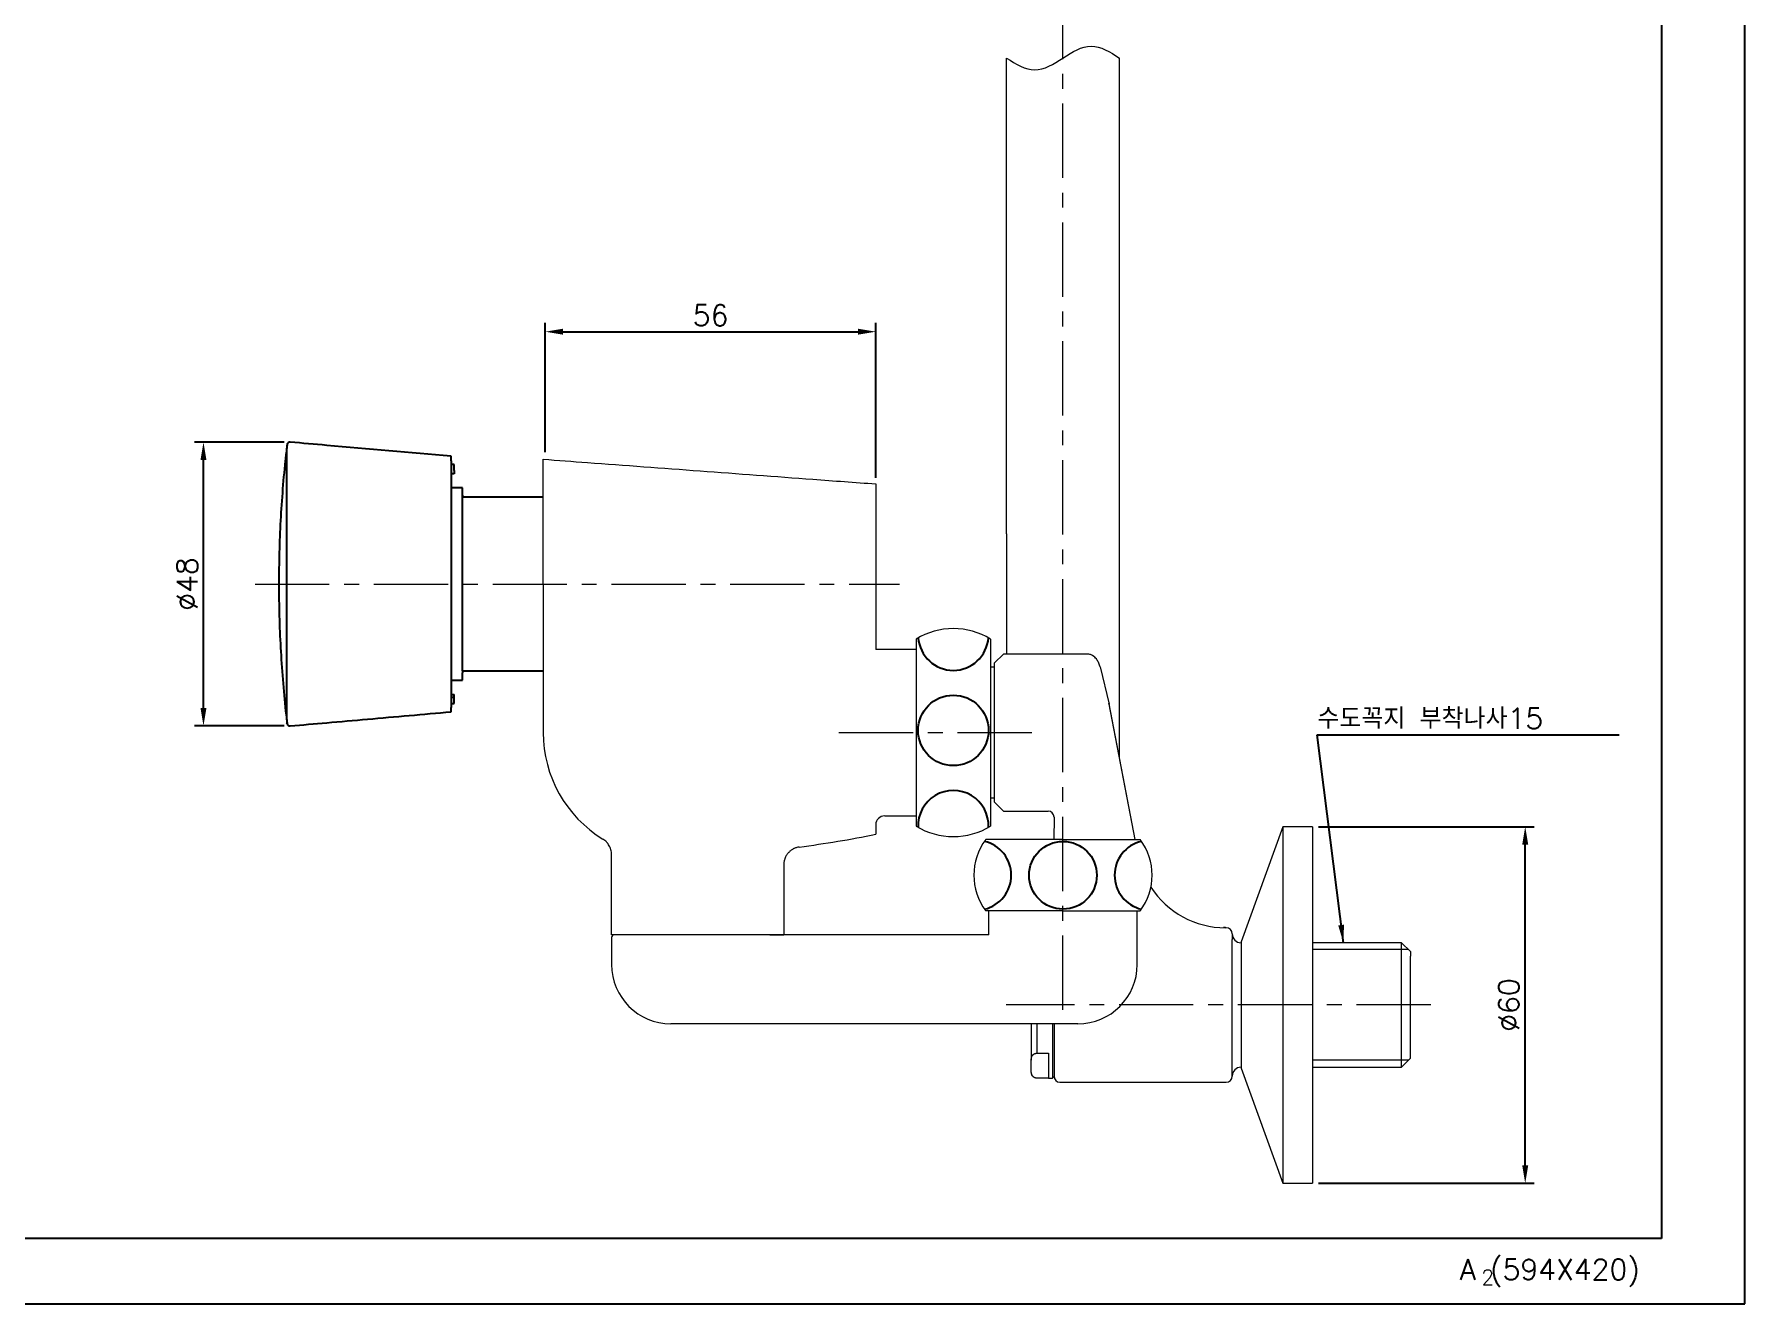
# Model space of a CAD drawing. Header units: millimetres. Extents: x 2029 to 2623, y -1230 to -810.
# Drawn here: x 2334.9 to 2622.9, y -1229.7 to -1016 of the extents above; entities that cross this region are included whole.
import ezdxf

# ---------------------------------------------------------------- set-up
doc = ezdxf.new("R2010")
doc.units = ezdxf.units.MM
doc.header["$LTSCALE"] = 10
doc.linetypes.add('CENTER', pattern=[2, 1.25, -0.25, 0.25, -0.25])
doc.layers.get('0').update_dxf_attribs({"color": 2})
for name, color, linetype in [('00_COMPONENTS', 7, 'Continuous'), ('08_ALL_FEATURES', 7, 'Continuous'), ('1', 1, 'CENTER'), ('5', 2, 'Continuous'), ('CEN', 1, 'CENTER'), ('CL', 1, 'CENTER'), ('D', 2, 'Continuous'), ('DIM', 2, 'Continuous'), ('DWG', 7, 'Continuous')]:
    doc.layers.add(name, color=color, linetype=linetype)
doc.styles.add('GHS', font='romans', dxfattribs={"bigfont": 'ghs'})
doc.dimstyles.new('ISO-25', dxfattribs={"dimscale": 0, "dimtxt": 3.5, "dimasz": 3, "dimexe": 1.5, "dimexo": 1, "dimgap": 1, "dimtad": 3, "dimtoh": 1, "dimdec": 4, "dimzin": 9, "dimdsep": 46, "dimtxsty": 'GHS', "dimcen": 2.5, "dimclrd": 256, "dimclre": 256, "dimclrt": 256, "dimadec": 4, "dimazin": 2, "dimtfac": 1, "dimtdec": 4, "dimtix": 1, "dimtmove": 2, "dimatfit": 3, "dimfxl": 0, "dimlwd": 25, "dimlwe": 25, "dimarcsym": 0})

msp = doc.modelspace()

# ---------------------------------------------------------------- linework, layer by layer
at = {"color": 4}
for p, q in [((2608.9, -843.65), (2608.9, -1218.65)), ((2608.9, -1218.65), (2059.9, -1218.65))]:
    msp.add_line(p, q, dxfattribs=at)
at = {"color": 0, "lineweight": 5}
for p, q in [((2498.62, -1100.11), (2498.62, -1020.04)), ((2517.62, -1100.11), (2517.62, -1020.04)), ((2420.62, -1108.55), (2420.62, -1087.55)), ((2476.61, -1091.7), (2476.61, -1119.55)), ((2498.62, -1100.11), (2498.62, -1120.33)), ((2517.62, -1137.79), (2517.62, -1100.11)), ((2420.62, -1108.55), (2420.62, -1133.55)), ((2483.41, -1119.55), (2476.61, -1119.55)), ((2496.61, -1122.55), (2495.91, -1122.55)), ((2498.11, -1120.33), (2496.61, -1121.83)), ((2496.61, -1133.55), (2496.61, -1121.83)), ((2501.86, -1120.33), (2498.11, -1120.33)), ((2512.1, -1120.33), (2501.86, -1120.33)), ((2514.38, -1122.5), (2515.89, -1128.79)), ((2520.27, -1151.55), (2515.88, -1128.73)), ((2520.26, -1151.55), (2515.89, -1128.79)), ((2496.61, -1144.55), (2496.61, -1133.55)), ((2495.91, -1144.55), (2496.61, -1144.55)), ((2496.61, -1145.27), (2496.61, -1144.55)), ((2498.11, -1146.77), (2496.61, -1145.27)), ((2478.11, -1147.55), (2483.41, -1147.55)), ((2498.11, -1146.77), (2501.86, -1146.77)), ((2501.86, -1146.77), (2505.61, -1146.77)), ((2501.86, -1146.77), (2505.61, -1146.77)), ((2506.61, -1147.77), (2506.58, -1151.55)), ((2476.61, -1149.05), (2476.61, -1150.66)), ((2545.11, -1149.38), (2538.11, -1168.73)), ((2550.11, -1149.38), (2545.11, -1149.38)), ((2545.11, -1149.38), (2545.11, -1209.38)), ((2550.11, -1149.38), (2550.11, -1209.38)), ((2432.12, -1167.55), (2432.12, -1154.04)), ((2461.12, -1155.77), (2461.12, -1167.55)), ((2495.62, -1167.55), (2432.12, -1167.55)), ((2432.12, -1168.05), (2432.12, -1172.55)), ((2458.77, -1167.55), (2461.12, -1167.55)), ((2535.61, -1166.38), (2535.46, -1166.38)), ((2536.61, -1167.38), (2536.61, -1168.38)), ((2536.61, -1191.38), (2536.61, -1168.38)), ((2538.11, -1168.73), (2538.11, -1190.03)), ((2565.11, -1168.9), (2550.11, -1168.9)), ((2566.61, -1170.4), (2565.11, -1168.9)), ((2566.61, -1170.4), (2566.61, -1171.15)), ((2566.61, -1188.35), (2566.61, -1171.15)), ((2510.62, -1182.55), (2442.12, -1182.55)), ((2506.61, -1182.55), (2506.61, -1191.38)), ((2565.11, -1189.85), (2566.61, -1188.35)), ((2538.11, -1190.03), (2545.11, -1209.38)), ((2550.11, -1189.85), (2565.11, -1189.85)), ((2507.61, -1192.38), (2535.61, -1192.38)), ((2545.11, -1209.38), (2550.11, -1209.38))]:
    msp.add_line(p, q, dxfattribs=at)
at = {"color": 0, "linetype": 'Continuous', "lineweight": 5}
for p, q in [((2495.62, -1167.55), (2495.62, -1163.55)), ((2520.62, -1172.55), (2520.62, -1163.55))]:
    msp.add_line(p, q, dxfattribs=at)
msp.add_lwpolyline([(2622.9, -1229.65), (2622.9, -809.65), (2028.9, -809.65), (2028.9, -1229.65)], close=True)
at = {"color": 0, "lineweight": 5}
for centre, radius, start, end in [((2441.62, -1133.55), 21, 180, 238.6118), ((2478.11, -1149.05), 1.5, 90, 180), ((2505.61, -1147.77), 1, 0, 90), ((2437.48, -954.53), 200, 277.5417, 281.2844), ((2432.62, -1168.05), 0.5, 90, 180), ((2535.61, -1167.38), 1, 0, 90), ((2538.11, -1167.4), 1.5, 180, 270), ((2442.12, -1172.55), 10, 180, 270), ((2510.62, -1172.55), 10, 270, 0), ((2507.61, -1191.38), 1, 180, 270), ((2535.61, -1191.38), 1, 270, 0), ((2538.11, -1191.35), 1.5, 90, 180)]:
    msp.add_arc(centre, radius, start, end, dxfattribs=at)
for centre, major_axis, ratio, start_param, end_param in [((2513.92, -1129.11), (-1.96, -0.38), 0.389939, 3.1416, 3.277932), ((2513.92, -1129.11), (-1.96, -0.38), 0.389939, 3.066091, 3.1416), ((2535.46, -1151.38), (-0.83, 14.98), 0.997558, 2.092199, 3.086083)]:
    msp.add_ellipse(centre, major_axis=major_axis, ratio=ratio, start_param=start_param, end_param=end_param, dxfattribs=at)
for points, knots in [([(2420.62, -1087.55), (2423.1, -1087.73), (2425.57, -1087.92), (2440.71, -1089.04), (2453.37, -1089.98), (2469.56, -1091.18), (2473.08, -1091.44), (2476.61, -1091.7)], [0, 0, 0, 0, 0.132742, 0.132742, 0.811062, 0.811062, 1, 1, 1, 1]), ([(2514.38, -1122.5), (2514.35, -1122.4), (2514.23, -1122.05), (2514.04, -1121.6), (2513.69, -1121.02), (2513.06, -1120.52), (2512.46, -1120.33), (2512.18, -1120.34), (2512.1, -1120.35)], [0, 0, 0, 0, 0.103986, 0.375089, 0.612641, 0.840099, 0.95503, 1, 1, 1, 1]), ([(2432.12, -1154.04), (2432.12, -1153.91), (2432.11, -1153.78), (2432.08, -1153.53), (2432.05, -1153.4), (2432, -1153.22), (2431.99, -1153.16), (2431.96, -1153.07), (2431.95, -1153.04), (2431.92, -1152.97), (2431.91, -1152.95), (2431.85, -1152.8), (2431.74, -1152.57), (2431.6, -1152.35), (2431.51, -1152.22), (2431.49, -1152.2), (2431.45, -1152.15), (2431.43, -1152.12), (2431.36, -1152.05), (2431.32, -1152), (2431.19, -1151.86), (2431.09, -1151.78), (2430.9, -1151.62), (2430.79, -1151.55), (2430.68, -1151.48)], [0, 0, 0, 0, 0.125, 0.125, 0.25, 0.25, 0.3125, 0.3125, 0.34375, 0.34375, 0.375, 0.375, 0.5, 0.625, 0.625, 0.65625, 0.65625, 0.6875, 0.6875, 0.75, 0.75, 0.875, 0.875, 1, 1, 1, 1]), ([(2463.72, -1152.8), (2463.54, -1152.82), (2463.37, -1152.86), (2463.11, -1152.94), (2463.03, -1152.98), (2462.91, -1153.03), (2462.86, -1153.05), (2462.78, -1153.09), (2462.74, -1153.11), (2462.54, -1153.21), (2462.39, -1153.31), (2462.18, -1153.48), (2462.12, -1153.54), (2462.02, -1153.63), (2461.99, -1153.66), (2461.92, -1153.73), (2461.89, -1153.76), (2461.74, -1153.93), (2461.64, -1154.08), (2461.5, -1154.31), (2461.46, -1154.39), (2461.4, -1154.51), (2461.38, -1154.55), (2461.34, -1154.63), (2461.33, -1154.67), (2461.25, -1154.88), (2461.2, -1155.06), (2461.15, -1155.32), (2461.14, -1155.41), (2461.12, -1155.59), (2461.12, -1155.68), (2461.12, -1155.77)], [0, 0, 0, 0, 0.125, 0.125, 0.1875, 0.1875, 0.21875, 0.21875, 0.25, 0.25, 0.375, 0.375, 0.4375, 0.4375, 0.46875, 0.46875, 0.5, 0.5, 0.625, 0.625, 0.6875, 0.6875, 0.71875, 0.71875, 0.75, 0.75, 0.875, 0.875, 0.9375, 0.9375, 1, 1, 1, 1])]:
    msp.add_open_spline(points, degree=3, knots=knots, dxfattribs=at)
msp.add_open_spline([(2535.49, -1166.35), (2535.37, -1166.36), (2535.25, -1166.36), (2535.12, -1166.36)], degree=3, dxfattribs=at)
at = {"layer": '00_COMPONENTS', "lineweight": 5}
for p, q in [((2483.41, -1117.8), (2483.41, -1133.55)), ((2495.91, -1117.8), (2495.91, -1133.55)), ((2483.41, -1133.55), (2483.41, -1149.3)), ((2565.11, -1189.85), (2565.11, -1168.9))]:
    msp.add_line(p, q, dxfattribs=at)
at = {"layer": '00_COMPONENTS', "color": 0, "lineweight": 5}
msp.add_line((2495.91, -1133.55), (2495.91, -1149.3), dxfattribs=at)
at = {"layer": '00_COMPONENTS', "lineweight": 5}
for centre, start, end in [((2489.65, -1128.05), 89.9522, 121.3322), ((2489.67, -1128.05), 58.6678, 90.0478)]:
    msp.add_arc(centre, 12, start, end, dxfattribs=at)
at = {"layer": '00_COMPONENTS', "color": 0, "lineweight": 5}
for centre, start, end in [((2489.65, -1139.05), 238.6678, 270.0478), ((2489.67, -1139.05), 269.9522, 301.3322)]:
    msp.add_arc(centre, 12, start, end, dxfattribs=at)
at = {"layer": '08_ALL_FEATURES', "color": 1, "linetype": 'CENTER', "lineweight": 5}
msp.add_line((2570.06, -1179.38), (2498.54, -1179.38), dxfattribs=at)
at = {"layer": '1', "color": 7, "linetype": 'Continuous', "lineweight": 5}
for p, q in [((2502.78, -1182.55), (2502.78, -1188.67)), ((2503.74, -1182.55), (2503.74, -1187.5)), ((2506.33, -1182.55), (2506.33, -1191.69)), ((2502.78, -1190.51), (2502.78, -1188.67)), ((2503.74, -1187.5), (2505.66, -1187.5)), ((2505.66, -1187.5), (2505.66, -1191.69)), ((2502.78, -1190.73), (2502.78, -1190.51)), ((2505.66, -1191.68), (2503.74, -1191.68)), ((2505.66, -1191.69), (2506.33, -1191.69)), ((2506.33, -1191.69), (2506.62, -1191.4))]:
    msp.add_line(p, q, dxfattribs=at)
msp.add_arc((2503.74, -1190.73), 0.959, 180, 214.8146, dxfattribs=at)
for points, knots in [([(2502.78, -1188.67), (2502.78, -1188.62), (2502.78, -1188.57), (2502.79, -1188.46), (2502.79, -1188.4), (2502.81, -1188.29), (2502.82, -1188.24), (2502.85, -1188.13), (2502.87, -1188.07), (2502.9, -1187.99), (2502.92, -1187.97), (2502.94, -1187.93), (2502.95, -1187.91), (2502.97, -1187.89), (2502.98, -1187.87), (2503.01, -1187.83), (2503.03, -1187.81), (2503.06, -1187.77), (2503.08, -1187.75), (2503.1, -1187.73), (2503.12, -1187.72), (2503.16, -1187.68), (2503.2, -1187.66), (2503.25, -1187.62), (2503.27, -1187.61), (2503.31, -1187.59), (2503.32, -1187.59), (2503.34, -1187.58), (2503.35, -1187.57), (2503.39, -1187.56), (2503.42, -1187.55), (2503.46, -1187.54), (2503.47, -1187.53), (2503.5, -1187.53), (2503.52, -1187.52), (2503.57, -1187.51), (2503.6, -1187.51), (2503.65, -1187.5), (2503.67, -1187.5), (2503.7, -1187.5), (2503.72, -1187.5), (2503.74, -1187.5)], [0, 0, 0, 0, 0.125, 0.125, 0.25, 0.25, 0.375, 0.375, 0.5, 0.5, 0.5625, 0.5625, 0.59375, 0.59375, 0.625, 0.625, 0.6875, 0.6875, 0.71875, 0.71875, 0.75, 0.75, 0.8125, 0.8125, 0.84375, 0.84375, 0.859375, 0.859375, 0.875, 0.875, 0.90625, 0.90625, 0.921875, 0.921875, 0.9375, 0.9375, 0.96875, 0.96875, 0.984375, 0.984375, 1, 1, 1, 1]), ([(2503.74, -1191.68), (2503.7, -1191.68), (2503.67, -1191.68), (2503.63, -1191.68), (2503.62, -1191.67), (2503.6, -1191.67), (2503.59, -1191.67), (2503.57, -1191.67), (2503.55, -1191.67), (2503.5, -1191.66), (2503.47, -1191.65), (2503.43, -1191.64), (2503.42, -1191.63), (2503.39, -1191.62), (2503.38, -1191.62), (2503.34, -1191.6), (2503.32, -1191.59), (2503.28, -1191.57), (2503.25, -1191.56), (2503.2, -1191.52), (2503.16, -1191.5), (2503.1, -1191.45), (2503.07, -1191.43), (2503.04, -1191.39), (2503.03, -1191.37), (2503, -1191.35), (2502.99, -1191.33), (2502.97, -1191.29), (2502.95, -1191.27), (2502.92, -1191.21), (2502.9, -1191.19), (2502.87, -1191.11), (2502.85, -1191.05), (2502.82, -1190.94), (2502.81, -1190.89), (2502.79, -1190.78), (2502.79, -1190.73), (2502.78, -1190.62), (2502.78, -1190.56), (2502.78, -1190.51)], [0, 0, 0, 0, 0.03125, 0.03125, 0.039063, 0.039063, 0.046875, 0.046875, 0.0625, 0.0625, 0.09375, 0.09375, 0.109375, 0.109375, 0.125, 0.125, 0.15625, 0.15625, 0.1875, 0.1875, 0.25, 0.25, 0.3125, 0.3125, 0.34375, 0.34375, 0.375, 0.375, 0.4375, 0.4375, 0.5, 0.5, 0.625, 0.625, 0.75, 0.75, 0.875, 0.875, 1, 1, 1, 1])]:
    msp.add_open_spline(points, degree=3, knots=knots, dxfattribs=at)
at = {"layer": '5', "color": 0, "lineweight": 5}
msp.add_spline([(2498.62, -1020.04), (2503.37, -1022.04), (2512.87, -1018.04), (2517.62, -1020.04)], degree=3, dxfattribs=at)
at = {"layer": 'CEN', "color": 1, "lineweight": 5}
msp.add_line((2372.11, -1108.55), (2480.61, -1108.55), dxfattribs=at)
at = {"layer": 'CEN', "linetype": 'CENTER', "lineweight": 5}
msp.add_line((2470.38, -1133.55), (2504.74, -1133.55), dxfattribs=at)
at = {"layer": 'CL', "lineweight": 5}
msp.add_line((2508.12, -1180.21), (2508.12, -875.47), dxfattribs=at)
at = {"layer": 'D', "color": 2, "lineweight": 25}
for p, q in [((2376.98, -1084.68), (2361.92, -1084.68)), ((2363.42, -1129.42), (2363.42, -1087.68)), ((2377.01, -1132.42), (2361.92, -1132.42))]:
    msp.add_line(p, q, dxfattribs=at)
at = {"layer": 'D'}
for p, q in [((2551.11, -1149.38), (2587.44, -1149.38)), ((2585.94, -1206.38), (2585.94, -1152.38)), ((2551.11, -1209.38), (2587.44, -1209.38))]:
    msp.add_line(p, q, dxfattribs=at)
at = {"layer": 'D', "color": 2}
for points in [[(2362.92, -1087.68), (2363.92, -1087.68), (2363.42, -1084.68)], [(2362.92, -1129.42), (2363.92, -1129.42), (2363.42, -1132.42)]]:
    msp.add_solid(points, dxfattribs=at)
at = {"layer": 'D'}
for points in [[(2585.44, -1152.38), (2586.44, -1152.38), (2585.94, -1149.38)], [(2585.44, -1206.38), (2586.44, -1206.38), (2585.94, -1209.38)]]:
    msp.add_solid(points, dxfattribs=at)
at = {"layer": 'DIM', "lineweight": 25}
for p, q in [((2420.97, -1086.37), (2420.97, -1064.59)), ((2476.61, -1090.7), (2476.61, -1064.59)), ((2423.97, -1066.09), (2473.61, -1066.09))]:
    msp.add_line(p, q, dxfattribs=at)
at = {"layer": 'DIM', "lineweight": 5}
for p, q in [((2566.27, -1170.06), (2550.11, -1170.06)), ((2566.27, -1188.69), (2550.11, -1188.69))]:
    msp.add_line(p, q, dxfattribs=at)
at = {"layer": 'DIM'}
for points in [[(2423.97, -1065.59), (2423.97, -1066.59), (2420.97, -1066.09)], [(2473.61, -1065.59), (2473.61, -1066.59), (2476.61, -1066.09)]]:
    msp.add_solid(points, dxfattribs=at)
at = {"layer": 'DWG', "color": 0}
for p, q in [((2377.18, -1087.85), (2377.18, -1087.85)), ((2405.11, -1087.8), (2405.11, -1087.05)), ((2405.11, -1087.8), (2405.11, -1088.45)), ((2405.11, -1088.45), (2405.11, -1092.35)), ((2405.61, -1088.45), (2405.11, -1088.45)), ((2405.61, -1089.45), (2405.61, -1088.45)), ((2405.61, -1089.99), (2405.11, -1089.99)), ((2405.61, -1089.45), (2405.61, -1089.99)), ((2405.11, -1092.35), (2405.11, -1129.3)), ((2407.01, -1092.35), (2405.11, -1092.35)), ((2407.01, -1123.15), (2407.01, -1092.35)), ((2407.01, -1093.6), (2407.01, -1093.95)), ((2420.62, -1093.95), (2407.01, -1093.95)), ((2405.11, -1124.75), (2407.01, -1124.75)), ((2407.01, -1123.15), (2407.01, -1123.5)), ((2407.01, -1123.15), (2420.62, -1123.15)), ((2407.01, -1124.75), (2407.01, -1123.5)), ((2405.11, -1127.11), (2405.61, -1127.11)), ((2405.61, -1127.65), (2405.11, -1127.65)), ((2405.11, -1128.65), (2405.61, -1128.65)), ((2405.61, -1127.65), (2405.61, -1127.11)), ((2405.61, -1128.65), (2405.61, -1127.65)), ((2405.11, -1130.05), (2405.11, -1129.3))]:
    msp.add_line(p, q, dxfattribs=at)
at = {"layer": 'DWG', "color": 0, "lineweight": 5}
for p, q in [((2508.12, -1151.55), (2495.12, -1151.55)), ((2508.12, -1151.55), (2521.12, -1151.55)), ((2508.12, -1163.55), (2495.12, -1163.55)), ((2508.12, -1163.55), (2521.12, -1163.55))]:
    msp.add_line(p, q, dxfattribs=at)
at = {"layer": 'DWG', "color": 0}
msp.add_circle((2489.66, -1133.18), 5.93, dxfattribs=at)
at = {"layer": 'DWG'}
msp.add_circle((2508.12, -1157.55), 5.7, dxfattribs=at)
at = {"layer": 'DWG', "color": 0}
for centre, start, end in [((2489.66, -1117.14), 184.4752, 355.5248), ((2489.66, -1149.21), 357.2902, 182.7098)]:
    msp.add_arc(centre, 5.93, start, end, dxfattribs=at)
at = {"layer": 'DWG', "color": 0, "lineweight": 5}
for centre, start, end in [((2503.12, -1157.55), 143.1301, 216.8699), ((2513.12, -1157.55), 323.1301, 36.8699)]:
    msp.add_arc(centre, 10, start, end, dxfattribs=at)
at = {"layer": 'DWG'}
for centre, start, end in [((2493.56, -1157.55), 283.2161, 76.7839), ((2522.67, -1157.55), 103.2161, 256.7839)]:
    msp.add_arc(centre, 5.86, start, end, dxfattribs=at)
at = {"layer": 'DWG', "color": 0, "extrusion": (0, 0, -1)}
for start_param, end_param in [(2.791351, 3.141804), (1.482937, 1.522687)]:
    msp.add_ellipse((2377.98, -1131.92), major_axis=(0.5, 0), ratio=0.999998, start_param=start_param, end_param=end_param, dxfattribs=at)
at = {"layer": 'DWG', "color": 0}
for points in [[(2377.49, -1085.12), (2377.46, -1085.34), (2377.44, -1085.57), (2377.41, -1085.79)], [(2377.41, -1131.31), (2377.41, -1131.31), (2377.41, -1131.31), (2377.41, -1131.31)], [(2377.41, -1131.31), (2377.44, -1131.54), (2377.46, -1131.76), (2377.49, -1131.98)]]:
    msp.add_open_spline(points, degree=3, dxfattribs=at)
for points, knots in [([(2378.03, -1084.68), (2378, -1084.68), (2377.96, -1084.68), (2377.9, -1084.69), (2377.87, -1084.69), (2377.82, -1084.71), (2377.81, -1084.71), (2377.78, -1084.72), (2377.76, -1084.73), (2377.72, -1084.75), (2377.69, -1084.77), (2377.66, -1084.8), (2377.64, -1084.81), (2377.62, -1084.84), (2377.61, -1084.85), (2377.58, -1084.88), (2377.56, -1084.91), (2377.54, -1084.95), (2377.53, -1084.97), (2377.52, -1085), (2377.51, -1085.01), (2377.5, -1085.06), (2377.49, -1085.09), (2377.49, -1085.12)], [0, 0, 0, 0, 0.125, 0.125, 0.25, 0.25, 0.3125, 0.3125, 0.375, 0.375, 0.5, 0.5, 0.5625, 0.5625, 0.625, 0.625, 0.75, 0.75, 0.8125, 0.8125, 0.875, 0.875, 1, 1, 1, 1]), ([(2405.11, -1087.05), (2398.13, -1086.44), (2391.15, -1085.83), (2382.13, -1085.04), (2380.08, -1084.86), (2378.03, -1084.68)], [0, 0, 0, 0, 0.773036, 0.773036, 1, 1, 1, 1]), ([(2377.18, -1087.85), (2376.81, -1091.42), (2376.54, -1094.98), (2376.18, -1102.11), (2376.02, -1109.24), (2376.23, -1116.36), (2376.64, -1123.49), (2376.94, -1127.06), (2377.33, -1130.62)], [0, 0, 0, 0, 0.25, 0.25, 0.5, 0.75, 0.75, 1, 1, 1, 1]), ([(2377.31, -1086.76), (2377.3, -1086.8), (2377.3, -1086.84), (2377.29, -1086.92), (2377.29, -1086.95), (2377.27, -1087.06), (2377.27, -1087.13), (2377.25, -1087.23), (2377.25, -1087.26), (2377.25, -1087.31), (2377.24, -1087.33), (2377.24, -1087.36), (2377.24, -1087.37), (2377.23, -1087.45), (2377.22, -1087.5), (2377.22, -1087.57), (2377.21, -1087.6), (2377.21, -1087.63), (2377.21, -1087.64), (2377.21, -1087.66), (2377.21, -1087.67), (2377.2, -1087.72), (2377.2, -1087.75), (2377.19, -1087.79), (2377.19, -1087.8), (2377.19, -1087.81), (2377.19, -1087.82), (2377.19, -1087.83), (2377.19, -1087.83), (2377.19, -1087.85), (2377.18, -1087.85), (2377.18, -1087.85)], [0, 0, 0, 0, 0.0625, 0.0625, 0.125, 0.125, 0.25, 0.25, 0.3125, 0.3125, 0.34375, 0.34375, 0.375, 0.375, 0.5, 0.5, 0.5625, 0.5625, 0.59375, 0.59375, 0.625, 0.625, 0.75, 0.75, 0.8125, 0.8125, 0.84375, 0.84375, 0.875, 0.875, 1, 1, 1, 1]), ([(2377.33, -1086.54), (2377.33, -1086.55), (2377.33, -1086.57), (2377.32, -1086.61), (2377.32, -1086.64), (2377.32, -1086.68), (2377.31, -1086.72), (2377.31, -1086.74), (2377.31, -1086.76)], [0, 0, 0, 0, 0.25, 0.25, 0.5, 0.75, 0.75, 1, 1, 1, 1]), ([(2377.33, -1086.54), (2377.33, -1086.52), (2377.34, -1086.51), (2377.34, -1086.49), (2377.35, -1086.49), (2377.35, -1086.47), (2377.36, -1086.47), (2377.37, -1086.45), (2377.37, -1086.44), (2377.39, -1086.43), (2377.4, -1086.42), (2377.41, -1086.42), (2377.41, -1086.41), (2377.41, -1086.41)], [0, 0, 0, 0, 0.1394895, 0.1394895, 0.2092343, 0.2092343, 0.278979, 0.278979, 0.4184686, 0.4184686, 0.5579581, 0.5579581, 0.5919016, 0.5919016, 0.5919016, 0.5919016]), ([(2377.41, -1085.79), (2377.41, -1085.81), (2377.41, -1085.82), (2377.41, -1085.84), (2377.41, -1085.85), (2377.41, -1085.86), (2377.41, -1085.86), (2377.41, -1085.86)], [0, 0, 0, 0, 0.125, 0.125, 0.1875, 0.1875, 0.2144431, 0.2144431, 0.2144431, 0.2144431]), ([(2377.41, -1085.86), (2377.41, -1086.05), (2377.41, -1086.23), (2377.41, -1086.41), (2377.41, -1093.79), (2377.41, -1101.17), (2377.41, -1108.55), (2377.41, -1115.81), (2377.41, -1123.07), (2377.41, -1130.32), (2377.41, -1130.48), (2377.41, -1130.63), (2377.41, -1130.76), (2377.41, -1130.78), (2377.41, -1130.81), (2377.41, -1130.83), (2377.41, -1130.84), (2377.41, -1130.84), (2377.41, -1130.92), (2377.41, -1130.99), (2377.41, -1131.06), (2377.41, -1131.08), (2377.41, -1131.1), (2377.41, -1131.14), (2377.41, -1131.17), (2377.41, -1131.27), (2377.41, -1131.31), (2377.41, -1131.31), (2377.41, -1131.31), (2377.41, -1131.31)], [-38.461976, -38.461976, -38.461976, -38.461976, -37.992786, -37.992786, -37.992786, -19.069888, -19.069888, -19.069888, -0.45976, -0.45976, -0.45976, -0.07296, -0.07296, -0.07296, 0, 0, 0, 0.021476, 0.021476, 0.2601, 0.2601, 0.319755, 0.319755, 0.379411, 0.498723, 0.498723, 0.975969, 0.975969, 1, 1, 1, 1]), ([(2377.33, -1130.62), (2377.33, -1130.63), (2377.34, -1130.64), (2377.34, -1130.67), (2377.35, -1130.68), (2377.36, -1130.7), (2377.37, -1130.71), (2377.38, -1130.73), (2377.39, -1130.74), (2377.4, -1130.75), (2377.41, -1130.75), (2377.41, -1130.76)], [0, 0, 0, 0, 0.125, 0.125, 0.25, 0.25, 0.375, 0.375, 0.5, 0.5, 0.5556601, 0.5556601, 0.5556601, 0.5556601]), ([(2378.03, -1132.42), (2380.08, -1132.24), (2382.13, -1132.06), (2386.47, -1131.68), (2388.76, -1131.48), (2395.73, -1130.87), (2400.42, -1130.46), (2405.11, -1130.05)], [0, 0, 0, 0, 0.227388, 0.227388, 0.480522, 0.480522, 1, 1, 1, 1]), ([(2377.49, -1131.98), (2377.49, -1132.01), (2377.5, -1132.04), (2377.52, -1132.11), (2377.53, -1132.14), (2377.55, -1132.18), (2377.56, -1132.19), (2377.58, -1132.22), (2377.59, -1132.23), (2377.62, -1132.27), (2377.64, -1132.29), (2377.68, -1132.32), (2377.69, -1132.33), (2377.72, -1132.35), (2377.74, -1132.36), (2377.78, -1132.38), (2377.81, -1132.39), (2377.85, -1132.41), (2377.87, -1132.41), (2377.9, -1132.42), (2377.92, -1132.42), (2377.96, -1132.42), (2378, -1132.42), (2378.03, -1132.42)], [0, 0, 0, 0, 0.125, 0.125, 0.25, 0.25, 0.3125, 0.3125, 0.375, 0.375, 0.5, 0.5, 0.5625, 0.5625, 0.625, 0.625, 0.75, 0.75, 0.8125, 0.8125, 0.875, 0.875, 1, 1, 1, 1])]:
    msp.add_open_spline(points, degree=3, knots=knots, dxfattribs=at)

# ---------------------------------------------------------------- texts
at = {"color": 7, "style": 'GHS'}
for s, height, p in [('A (594X420)', 3.5, (2574.92, -1225.63)), ('2', 2.5, (2578.57, -1226.46))]:
    msp.add_text(s, height=height, dxfattribs=at).set_placement(p)
at = {"layer": 'D', "style": 'GHS'}
msp.add_text('수도꼭지 부착나사15', height=3.5, dxfattribs=at).set_placement((2550.94, -1132.91))
at = {"layer": 'D', "color": 2, "insert": (2360.67, -1108.55), "char_height": 3.5, "attachment_point": 5, "rotation": 90, "style": 'GHS'}
msp.add_mtext('%%C48', dxfattribs=at)
at = {"layer": 'D', "insert": (2583.19, -1179.38), "char_height": 3.5, "attachment_point": 5, "rotation": 90, "style": 'GHS'}
msp.add_mtext('%%C60', dxfattribs=at)
at = {"layer": 'DIM', "insert": (2448.79, -1063.34), "char_height": 3.5, "attachment_point": 5, "style": 'GHS'}
msp.add_mtext('56', dxfattribs=at)

# ---------------------------------------------------------------- leaders
at = {"layer": 'DIM'}
msp.add_leader([(2555.32, -1168.9), (2550.94, -1133.91), (2601.76, -1133.91)], dimstyle='ISO-25', override={"dimscale": 1, "dimtad": 0}, dxfattribs=at)

doc.saveas('drawing.dxf')
